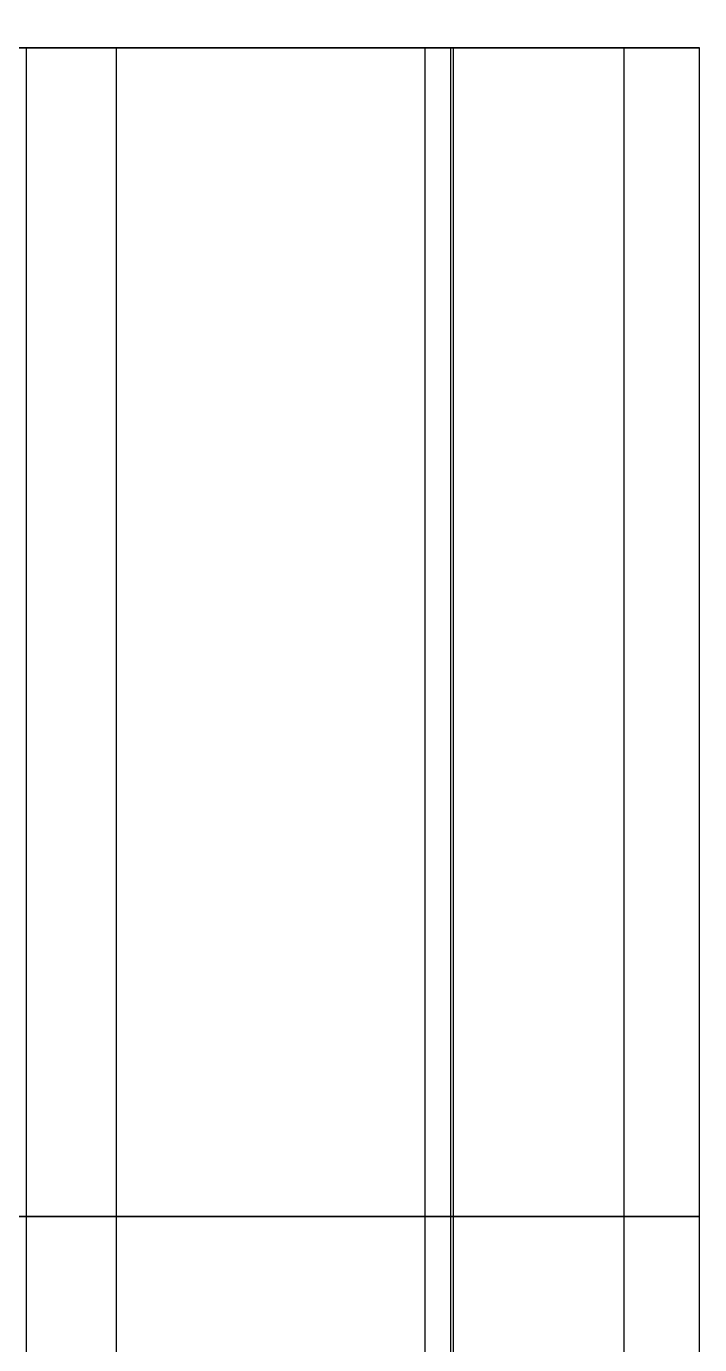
# Model space of a CAD drawing. Extents: x -60 to 60, y 140 to 264.
# Drawn here: x -28.965 to -27.238, y 197.172 to 200.555 of the extents above; entities that cross this region are included whole.
import ezdxf

# ---------------------------------------------------------------- set-up
doc = ezdxf.new("R2010")
doc.units = 0
doc.layers.add('Cut051011', color=7, linetype='CONTINUOUS')

msp = doc.modelspace()

# ---------------------------------------------------------------- linework, layer by layer
at = {"layer": 'Cut051011'}
for p, q in [((-28.9653, 197.5, 551.012), (-28.9653, 200.5, 551.012)), ((-28.9653, 197.5, 551.012), (-28.9653, 200.5, 551.012)), ((-28.9653, 197.5, 648.988), (-28.9653, 200.5, 648.988)), ((-28.9653, 197.5, 648.988), (-28.9653, 200.5, 648.988)), ((-28.7338, 197.5, 551.229), (-28.7338, 200.5, 551.229)), ((-28.7338, 197.5, 551.229), (-28.7338, 200.5, 551.229)), ((-28.7338, 197.5, 648.771), (-28.7338, 200.5, 648.771)), ((-28.7338, 197.5, 648.771), (-28.7338, 200.5, 648.771)), ((-27.9418, 197.5, 550.422), (-27.9418, 200.5, 550.422)), ((-27.9418, 197.5, 550.422), (-27.9418, 200.5, 550.422)), ((-27.9418, 197.5, 649.578), (-27.9418, 200.5, 649.578)), ((-27.9418, 197.5, 649.578), (-27.9418, 200.5, 649.578)), ((-27.8763, 197.5, 550.234), (-27.8763, 200.5, 550.234)), ((-27.8763, 197.5, 550.234), (-27.8763, 200.5, 550.234)), ((-27.8763, 197.5, 649.766), (-27.8763, 200.5, 649.766)), ((-27.8763, 197.5, 649.766), (-27.8763, 200.5, 649.766)), ((-27.8697, 197.5, 550.73), (-27.8697, 200.5, 550.73)), ((-27.8697, 197.5, 550.73), (-27.8697, 200.5, 550.73)), ((-27.8697, 197.5, 649.27), (-27.8697, 200.5, 649.27)), ((-27.8697, 197.5, 649.27), (-27.8697, 200.5, 649.27)), ((-27.4319, 197.5, 549.987), (-27.4319, 200.5, 549.987)), ((-27.4319, 197.5, 549.987), (-27.4319, 200.5, 549.987)), ((-27.4319, 197.5, 650.013), (-27.4319, 200.5, 650.013)), ((-27.4319, 197.5, 650.013), (-27.4319, 200.5, 650.013)), ((-27.238, 197.5, 550.031), (-27.238, 200.5, 550.031)), ((-27.238, 197.5, 550.031), (-27.238, 200.5, 550.031)), ((-27.238, 197.5, 649.969), (-27.238, 200.5, 649.969)), ((-27.238, 197.5, 649.969), (-27.238, 200.5, 649.969)), ((-28.9653, 194.5, 551.012), (-28.9653, 197.5, 551.012)), ((-28.9653, 194.5, 551.012), (-28.9653, 197.5, 551.012)), ((-28.9653, 194.5, 648.988), (-28.9653, 197.5, 648.988)), ((-28.9653, 194.5, 648.988), (-28.9653, 197.5, 648.988)), ((-28.7338, 194.5, 551.229), (-28.7338, 197.5, 551.229)), ((-28.7338, 194.5, 551.229), (-28.7338, 197.5, 551.229)), ((-28.7338, 194.5, 648.771), (-28.7338, 197.5, 648.771)), ((-28.7338, 194.5, 648.771), (-28.7338, 197.5, 648.771)), ((-27.9418, 194.5, 550.422), (-27.9418, 197.5, 550.422)), ((-27.9418, 194.5, 550.422), (-27.9418, 197.5, 550.422)), ((-27.9418, 194.5, 649.578), (-27.9418, 197.5, 649.578)), ((-27.9418, 194.5, 649.578), (-27.9418, 197.5, 649.578)), ((-27.8763, 194.5, 550.234), (-27.8763, 197.5, 550.234)), ((-27.8763, 194.5, 550.234), (-27.8763, 197.5, 550.234)), ((-27.8763, 194.5, 649.766), (-27.8763, 197.5, 649.766)), ((-27.8763, 194.5, 649.766), (-27.8763, 197.5, 649.766)), ((-27.8697, 194.5, 550.73), (-27.8697, 197.5, 550.73)), ((-27.8697, 194.5, 550.73), (-27.8697, 197.5, 550.73)), ((-27.8697, 194.5, 649.27), (-27.8697, 197.5, 649.27)), ((-27.8697, 194.5, 649.27), (-27.8697, 197.5, 649.27)), ((-27.4319, 194.5, 549.987), (-27.4319, 197.5, 549.987)), ((-27.4319, 194.5, 549.987), (-27.4319, 197.5, 549.987)), ((-27.4319, 194.5, 650.013), (-27.4319, 197.5, 650.013)), ((-27.4319, 194.5, 650.013), (-27.4319, 197.5, 650.013)), ((-27.238, 194.5, 550.031), (-27.238, 197.5, 550.031)), ((-27.238, 194.5, 550.031), (-27.238, 197.5, 550.031)), ((-27.238, 194.5, 649.969), (-27.238, 197.5, 649.969)), ((-27.238, 194.5, 649.969), (-27.238, 197.5, 649.969))]:
    msp.add_line(p, q, dxfattribs=at)
for centre in [(0, 203.5), (0, 203.5), (0, 200.5), (0, 200.5)]:
    msp.add_circle(centre, 60, dxfattribs=at)
for points, degree, knots in [([(-28.9653, 200.5, 551.012), (-28.9974, 200.5, 550.97), (-29.0559, 200.5, 550.957), (-29.1152, 200.5, 550.948), (-29.1606, 200.5, 550.975)], 2, [0, 0, 0, 0.724386, 0.724386, 1.44877, 1.44877, 1.44877]), ([(-29.1606, 200.5, 649.025), (-29.1152, 200.5, 649.052), (-29.0559, 200.5, 649.043), (-28.9974, 200.5, 649.03), (-28.9653, 200.5, 648.988)], 2, [0, 0, 0, 0.724386, 0.724386, 1.44877, 1.44877, 1.44877]), ([(-28.9653, 200.5, 551.012), (-28.9974, 200.5, 550.97), (-29.0559, 200.5, 550.957), (-29.1152, 200.5, 550.948), (-29.1606, 200.5, 550.975)], 2, [0, 0, 0, 0.724386, 0.724386, 1.44877, 1.44877, 1.44877]), ([(-29.1606, 200.5, 649.025), (-29.1152, 200.5, 649.052), (-29.0559, 200.5, 649.043), (-28.9974, 200.5, 649.03), (-28.9653, 200.5, 648.988)], 2, [0, 0, 0, 0.724386, 0.724386, 1.44877, 1.44877, 1.44877]), ([(-27.8697, 200.5, 550.73), (-27.8638, 200.5, 550.813), (-27.8763, 200.5, 550.911), (-27.9216, 200.5, 551.006), (-27.9659, 200.5, 551.102), (-28.0451, 200.5, 551.192), (-28.1459, 200.5, 551.25), (-28.2461, 200.5, 551.308), (-28.3642, 200.5, 551.332), (-28.4689, 200.5, 551.322), (-28.5744, 200.5, 551.314), (-28.6653, 200.5, 551.276), (-28.7338, 200.5, 551.229)], 3, [0, 0, 0, 0, 0.558599, 0.558599, 0.558599, 1.1172, 1.1172, 1.1172, 1.6758, 1.6758, 1.6758, 2.2344, 2.2344, 2.2344, 2.2344]), ([(-28.7338, 200.5, 648.771), (-28.6653, 200.5, 648.724), (-28.5744, 200.5, 648.686), (-28.4689, 200.5, 648.678), (-28.3642, 200.5, 648.668), (-28.2461, 200.5, 648.692), (-28.1459, 200.5, 648.75), (-28.0451, 200.5, 648.808), (-27.9659, 200.5, 648.898), (-27.9216, 200.5, 648.994), (-27.8763, 200.5, 649.089), (-27.8638, 200.5, 649.187), (-27.8697, 200.5, 649.27)], 3, [0, 0, 0, 0, 0.558599, 0.558599, 0.558599, 1.1172, 1.1172, 1.1172, 1.6758, 1.6758, 1.6758, 2.2344, 2.2344, 2.2344, 2.2344]), ([(-27.8697, 200.5, 550.73), (-27.8638, 200.5, 550.813), (-27.8763, 200.5, 550.911), (-27.9216, 200.5, 551.006), (-27.9659, 200.5, 551.102), (-28.0451, 200.5, 551.192), (-28.1459, 200.5, 551.25), (-28.2461, 200.5, 551.308), (-28.3642, 200.5, 551.332), (-28.4689, 200.5, 551.322), (-28.5744, 200.5, 551.314), (-28.6653, 200.5, 551.276), (-28.7338, 200.5, 551.229)], 3, [0, 0, 0, 0, 0.558599, 0.558599, 0.558599, 1.1172, 1.1172, 1.1172, 1.6758, 1.6758, 1.6758, 2.2344, 2.2344, 2.2344, 2.2344]), ([(-28.7338, 200.5, 648.771), (-28.6653, 200.5, 648.724), (-28.5744, 200.5, 648.686), (-28.4689, 200.5, 648.678), (-28.3642, 200.5, 648.668), (-28.2461, 200.5, 648.692), (-28.1459, 200.5, 648.75), (-28.0451, 200.5, 648.808), (-27.9659, 200.5, 648.898), (-27.9216, 200.5, 648.994), (-27.8763, 200.5, 649.089), (-27.8638, 200.5, 649.187), (-27.8697, 200.5, 649.27)], 3, [0, 0, 0, 0, 0.558599, 0.558599, 0.558599, 1.1172, 1.1172, 1.1172, 1.6758, 1.6758, 1.6758, 2.2344, 2.2344, 2.2344, 2.2344]), ([(-27.8763, 200.5, 550.234), (-27.923, 200.5, 550.259), (-27.9447, 200.5, 550.315), (-27.9625, 200.5, 550.373), (-27.9418, 200.5, 550.422)], 2, [0, 0, 0, 0.724386, 0.724386, 1.44877, 1.44877, 1.44877]), ([(-27.9418, 200.5, 649.578), (-27.9625, 200.5, 649.627), (-27.9447, 200.5, 649.685), (-27.923, 200.5, 649.741), (-27.8763, 200.5, 649.766)], 2, [0, 0, 0, 0.724386, 0.724386, 1.44877, 1.44877, 1.44877]), ([(-27.8763, 200.5, 550.234), (-27.923, 200.5, 550.259), (-27.9447, 200.5, 550.315), (-27.9625, 200.5, 550.373), (-27.9418, 200.5, 550.422)], 2, [0, 0, 0, 0.724386, 0.724386, 1.44877, 1.44877, 1.44877]), ([(-27.9418, 200.5, 649.578), (-27.9625, 200.5, 649.627), (-27.9447, 200.5, 649.685), (-27.923, 200.5, 649.741), (-27.8763, 200.5, 649.766)], 2, [0, 0, 0, 0.724386, 0.724386, 1.44877, 1.44877, 1.44877]), ([(-27.238, 200.5, 550.031), (-27.2686, 200.5, 549.988), (-27.3267, 200.5, 549.973), (-27.3856, 200.5, 549.961), (-27.4319, 200.5, 549.987)], 2, [0, 0, 0, 0.724386, 0.724386, 1.44877, 1.44877, 1.44877]), ([(-27.4319, 200.5, 650.013), (-27.3856, 200.5, 650.039), (-27.3267, 200.5, 650.027), (-27.2686, 200.5, 650.012), (-27.238, 200.5, 649.969)], 2, [0, 0, 0, 0.724386, 0.724386, 1.44877, 1.44877, 1.44877]), ([(-27.238, 200.5, 550.031), (-27.2686, 200.5, 549.988), (-27.3267, 200.5, 549.973), (-27.3856, 200.5, 549.961), (-27.4319, 200.5, 549.987)], 2, [0, 0, 0, 0.724386, 0.724386, 1.44877, 1.44877, 1.44877]), ([(-27.4319, 200.5, 650.013), (-27.3856, 200.5, 650.039), (-27.3267, 200.5, 650.027), (-27.2686, 200.5, 650.012), (-27.238, 200.5, 649.969)], 2, [0, 0, 0, 0.724386, 0.724386, 1.44877, 1.44877, 1.44877]), ([(-28.9653, 197.5, 551.012), (-28.9974, 197.5, 550.97), (-29.0559, 197.5, 550.957), (-29.1152, 197.5, 550.948), (-29.1606, 197.5, 550.975)], 2, [0, 0, 0, 0.724386, 0.724386, 1.44877, 1.44877, 1.44877]), ([(-29.1606, 197.5, 649.025), (-29.1152, 197.5, 649.052), (-29.0559, 197.5, 649.043), (-28.9974, 197.5, 649.03), (-28.9653, 197.5, 648.988)], 2, [0, 0, 0, 0.724386, 0.724386, 1.44877, 1.44877, 1.44877]), ([(-28.9653, 197.5, 551.012), (-28.9974, 197.5, 550.97), (-29.0559, 197.5, 550.957), (-29.1152, 197.5, 550.948), (-29.1606, 197.5, 550.975)], 2, [0, 0, 0, 0.724386, 0.724386, 1.44877, 1.44877, 1.44877]), ([(-29.1606, 197.5, 649.025), (-29.1152, 197.5, 649.052), (-29.0559, 197.5, 649.043), (-28.9974, 197.5, 649.03), (-28.9653, 197.5, 648.988)], 2, [0, 0, 0, 0.724386, 0.724386, 1.44877, 1.44877, 1.44877]), ([(-28.9653, 197.5, 551.012), (-28.9974, 197.5, 550.97), (-29.0559, 197.5, 550.957), (-29.1152, 197.5, 550.948), (-29.1606, 197.5, 550.975)], 2, [0, 0, 0, 0.724386, 0.724386, 1.44877, 1.44877, 1.44877]), ([(-29.1606, 197.5, 649.025), (-29.1152, 197.5, 649.052), (-29.0559, 197.5, 649.043), (-28.9974, 197.5, 649.03), (-28.9653, 197.5, 648.988)], 2, [0, 0, 0, 0.724386, 0.724386, 1.44877, 1.44877, 1.44877]), ([(-28.9653, 197.5, 551.012), (-28.9974, 197.5, 550.97), (-29.0559, 197.5, 550.957), (-29.1152, 197.5, 550.948), (-29.1606, 197.5, 550.975)], 2, [0, 0, 0, 0.724386, 0.724386, 1.44877, 1.44877, 1.44877]), ([(-29.1606, 197.5, 649.025), (-29.1152, 197.5, 649.052), (-29.0559, 197.5, 649.043), (-28.9974, 197.5, 649.03), (-28.9653, 197.5, 648.988)], 2, [0, 0, 0, 0.724386, 0.724386, 1.44877, 1.44877, 1.44877]), ([(-27.8697, 197.5, 550.73), (-27.8638, 197.5, 550.813), (-27.8763, 197.5, 550.911), (-27.9216, 197.5, 551.006), (-27.9659, 197.5, 551.102), (-28.0451, 197.5, 551.192), (-28.1459, 197.5, 551.25), (-28.2461, 197.5, 551.308), (-28.3642, 197.5, 551.332), (-28.4689, 197.5, 551.322), (-28.5744, 197.5, 551.314), (-28.6653, 197.5, 551.276), (-28.7338, 197.5, 551.229)], 3, [0, 0, 0, 0, 0.558599, 0.558599, 0.558599, 1.1172, 1.1172, 1.1172, 1.6758, 1.6758, 1.6758, 2.2344, 2.2344, 2.2344, 2.2344]), ([(-28.7338, 197.5, 648.771), (-28.6653, 197.5, 648.724), (-28.5744, 197.5, 648.686), (-28.4689, 197.5, 648.678), (-28.3642, 197.5, 648.668), (-28.2461, 197.5, 648.692), (-28.1459, 197.5, 648.75), (-28.0451, 197.5, 648.808), (-27.9659, 197.5, 648.898), (-27.9216, 197.5, 648.994), (-27.8763, 197.5, 649.089), (-27.8638, 197.5, 649.187), (-27.8697, 197.5, 649.27)], 3, [0, 0, 0, 0, 0.558599, 0.558599, 0.558599, 1.1172, 1.1172, 1.1172, 1.6758, 1.6758, 1.6758, 2.2344, 2.2344, 2.2344, 2.2344]), ([(-27.8697, 197.5, 550.73), (-27.8638, 197.5, 550.813), (-27.8763, 197.5, 550.911), (-27.9216, 197.5, 551.006), (-27.9659, 197.5, 551.102), (-28.0451, 197.5, 551.192), (-28.1459, 197.5, 551.25), (-28.2461, 197.5, 551.308), (-28.3642, 197.5, 551.332), (-28.4689, 197.5, 551.322), (-28.5744, 197.5, 551.314), (-28.6653, 197.5, 551.276), (-28.7338, 197.5, 551.229)], 3, [0, 0, 0, 0, 0.558599, 0.558599, 0.558599, 1.1172, 1.1172, 1.1172, 1.6758, 1.6758, 1.6758, 2.2344, 2.2344, 2.2344, 2.2344]), ([(-28.7338, 197.5, 648.771), (-28.6653, 197.5, 648.724), (-28.5744, 197.5, 648.686), (-28.4689, 197.5, 648.678), (-28.3642, 197.5, 648.668), (-28.2461, 197.5, 648.692), (-28.1459, 197.5, 648.75), (-28.0451, 197.5, 648.808), (-27.9659, 197.5, 648.898), (-27.9216, 197.5, 648.994), (-27.8763, 197.5, 649.089), (-27.8638, 197.5, 649.187), (-27.8697, 197.5, 649.27)], 3, [0, 0, 0, 0, 0.558599, 0.558599, 0.558599, 1.1172, 1.1172, 1.1172, 1.6758, 1.6758, 1.6758, 2.2344, 2.2344, 2.2344, 2.2344]), ([(-27.8697, 197.5, 550.73), (-27.8638, 197.5, 550.813), (-27.8763, 197.5, 550.911), (-27.9216, 197.5, 551.006), (-27.9659, 197.5, 551.102), (-28.0451, 197.5, 551.192), (-28.1459, 197.5, 551.25), (-28.2461, 197.5, 551.308), (-28.3642, 197.5, 551.332), (-28.4689, 197.5, 551.322), (-28.5744, 197.5, 551.314), (-28.6653, 197.5, 551.276), (-28.7338, 197.5, 551.229)], 3, [0, 0, 0, 0, 0.558599, 0.558599, 0.558599, 1.1172, 1.1172, 1.1172, 1.6758, 1.6758, 1.6758, 2.2344, 2.2344, 2.2344, 2.2344]), ([(-28.7338, 197.5, 648.771), (-28.6653, 197.5, 648.724), (-28.5744, 197.5, 648.686), (-28.4689, 197.5, 648.678), (-28.3642, 197.5, 648.668), (-28.2461, 197.5, 648.692), (-28.1459, 197.5, 648.75), (-28.0451, 197.5, 648.808), (-27.9659, 197.5, 648.898), (-27.9216, 197.5, 648.994), (-27.8763, 197.5, 649.089), (-27.8638, 197.5, 649.187), (-27.8697, 197.5, 649.27)], 3, [0, 0, 0, 0, 0.558599, 0.558599, 0.558599, 1.1172, 1.1172, 1.1172, 1.6758, 1.6758, 1.6758, 2.2344, 2.2344, 2.2344, 2.2344]), ([(-27.8697, 197.5, 550.73), (-27.8638, 197.5, 550.813), (-27.8763, 197.5, 550.911), (-27.9216, 197.5, 551.006), (-27.9659, 197.5, 551.102), (-28.0451, 197.5, 551.192), (-28.1459, 197.5, 551.25), (-28.2461, 197.5, 551.308), (-28.3642, 197.5, 551.332), (-28.4689, 197.5, 551.322), (-28.5744, 197.5, 551.314), (-28.6653, 197.5, 551.276), (-28.7338, 197.5, 551.229)], 3, [0, 0, 0, 0, 0.558599, 0.558599, 0.558599, 1.1172, 1.1172, 1.1172, 1.6758, 1.6758, 1.6758, 2.2344, 2.2344, 2.2344, 2.2344]), ([(-28.7338, 197.5, 648.771), (-28.6653, 197.5, 648.724), (-28.5744, 197.5, 648.686), (-28.4689, 197.5, 648.678), (-28.3642, 197.5, 648.668), (-28.2461, 197.5, 648.692), (-28.1459, 197.5, 648.75), (-28.0451, 197.5, 648.808), (-27.9659, 197.5, 648.898), (-27.9216, 197.5, 648.994), (-27.8763, 197.5, 649.089), (-27.8638, 197.5, 649.187), (-27.8697, 197.5, 649.27)], 3, [0, 0, 0, 0, 0.558599, 0.558599, 0.558599, 1.1172, 1.1172, 1.1172, 1.6758, 1.6758, 1.6758, 2.2344, 2.2344, 2.2344, 2.2344]), ([(-27.8763, 197.5, 550.234), (-27.923, 197.5, 550.259), (-27.9447, 197.5, 550.315), (-27.9625, 197.5, 550.373), (-27.9418, 197.5, 550.422)], 2, [0, 0, 0, 0.724386, 0.724386, 1.44877, 1.44877, 1.44877]), ([(-27.9418, 197.5, 649.578), (-27.9625, 197.5, 649.627), (-27.9447, 197.5, 649.685), (-27.923, 197.5, 649.741), (-27.8763, 197.5, 649.766)], 2, [0, 0, 0, 0.724386, 0.724386, 1.44877, 1.44877, 1.44877]), ([(-27.8763, 197.5, 550.234), (-27.923, 197.5, 550.259), (-27.9447, 197.5, 550.315), (-27.9625, 197.5, 550.373), (-27.9418, 197.5, 550.422)], 2, [0, 0, 0, 0.724386, 0.724386, 1.44877, 1.44877, 1.44877]), ([(-27.9418, 197.5, 649.578), (-27.9625, 197.5, 649.627), (-27.9447, 197.5, 649.685), (-27.923, 197.5, 649.741), (-27.8763, 197.5, 649.766)], 2, [0, 0, 0, 0.724386, 0.724386, 1.44877, 1.44877, 1.44877]), ([(-27.8763, 197.5, 550.234), (-27.923, 197.5, 550.259), (-27.9447, 197.5, 550.315), (-27.9625, 197.5, 550.373), (-27.9418, 197.5, 550.422)], 2, [0, 0, 0, 0.724386, 0.724386, 1.44877, 1.44877, 1.44877]), ([(-27.9418, 197.5, 649.578), (-27.9625, 197.5, 649.627), (-27.9447, 197.5, 649.685), (-27.923, 197.5, 649.741), (-27.8763, 197.5, 649.766)], 2, [0, 0, 0, 0.724386, 0.724386, 1.44877, 1.44877, 1.44877]), ([(-27.8763, 197.5, 550.234), (-27.923, 197.5, 550.259), (-27.9447, 197.5, 550.315), (-27.9625, 197.5, 550.373), (-27.9418, 197.5, 550.422)], 2, [0, 0, 0, 0.724386, 0.724386, 1.44877, 1.44877, 1.44877]), ([(-27.9418, 197.5, 649.578), (-27.9625, 197.5, 649.627), (-27.9447, 197.5, 649.685), (-27.923, 197.5, 649.741), (-27.8763, 197.5, 649.766)], 2, [0, 0, 0, 0.724386, 0.724386, 1.44877, 1.44877, 1.44877]), ([(-27.238, 197.5, 550.031), (-27.2686, 197.5, 549.988), (-27.3267, 197.5, 549.973), (-27.3856, 197.5, 549.961), (-27.4319, 197.5, 549.987)], 2, [0, 0, 0, 0.724386, 0.724386, 1.44877, 1.44877, 1.44877]), ([(-27.4319, 197.5, 650.013), (-27.3856, 197.5, 650.039), (-27.3267, 197.5, 650.027), (-27.2686, 197.5, 650.012), (-27.238, 197.5, 649.969)], 2, [0, 0, 0, 0.724386, 0.724386, 1.44877, 1.44877, 1.44877]), ([(-27.238, 197.5, 550.031), (-27.2686, 197.5, 549.988), (-27.3267, 197.5, 549.973), (-27.3856, 197.5, 549.961), (-27.4319, 197.5, 549.987)], 2, [0, 0, 0, 0.724386, 0.724386, 1.44877, 1.44877, 1.44877]), ([(-27.4319, 197.5, 650.013), (-27.3856, 197.5, 650.039), (-27.3267, 197.5, 650.027), (-27.2686, 197.5, 650.012), (-27.238, 197.5, 649.969)], 2, [0, 0, 0, 0.724386, 0.724386, 1.44877, 1.44877, 1.44877]), ([(-27.238, 197.5, 550.031), (-27.2686, 197.5, 549.988), (-27.3267, 197.5, 549.973), (-27.3856, 197.5, 549.961), (-27.4319, 197.5, 549.987)], 2, [0, 0, 0, 0.724386, 0.724386, 1.44877, 1.44877, 1.44877]), ([(-27.4319, 197.5, 650.013), (-27.3856, 197.5, 650.039), (-27.3267, 197.5, 650.027), (-27.2686, 197.5, 650.012), (-27.238, 197.5, 649.969)], 2, [0, 0, 0, 0.724386, 0.724386, 1.44877, 1.44877, 1.44877]), ([(-27.238, 197.5, 550.031), (-27.2686, 197.5, 549.988), (-27.3267, 197.5, 549.973), (-27.3856, 197.5, 549.961), (-27.4319, 197.5, 549.987)], 2, [0, 0, 0, 0.724386, 0.724386, 1.44877, 1.44877, 1.44877]), ([(-27.4319, 197.5, 650.013), (-27.3856, 197.5, 650.039), (-27.3267, 197.5, 650.027), (-27.2686, 197.5, 650.012), (-27.238, 197.5, 649.969)], 2, [0, 0, 0, 0.724386, 0.724386, 1.44877, 1.44877, 1.44877])]:
    msp.add_open_spline(points, degree=degree, knots=knots, dxfattribs=at)
for points, degree in [([(-28.7338, 200.5, 551.229), (-28.8669, 200.5, 551.139), (-28.9653, 200.5, 551.012)], 2), ([(-28.9653, 200.5, 648.988), (-28.8669, 200.5, 648.861), (-28.7338, 200.5, 648.771)], 2), ([(-28.7338, 200.5, 551.229), (-28.8669, 200.5, 551.139), (-28.9653, 200.5, 551.012)], 2), ([(-28.9653, 200.5, 648.988), (-28.8669, 200.5, 648.861), (-28.7338, 200.5, 648.771)], 2), ([(-27.9418, 200.5, 550.422), (-27.8812, 200.5, 550.57), (-27.8697, 200.5, 550.73)], 2), ([(-27.8697, 200.5, 649.27), (-27.8812, 200.5, 649.43), (-27.9418, 200.5, 649.578)], 2), ([(-27.9418, 200.5, 550.422), (-27.8812, 200.5, 550.57), (-27.8697, 200.5, 550.73)], 2), ([(-27.8697, 200.5, 649.27), (-27.8812, 200.5, 649.43), (-27.9418, 200.5, 649.578)], 2), ([(-27.4319, 200.5, 549.987), (-27.8763, 200.5, 550.234)], 1), ([(-27.8763, 200.5, 649.766), (-27.4319, 200.5, 650.013)], 1), ([(-27.4319, 200.5, 549.987), (-27.8763, 200.5, 550.234)], 1), ([(-27.8763, 200.5, 649.766), (-27.4319, 200.5, 650.013)], 1), ([(-28.7338, 197.5, 551.229), (-28.8669, 197.5, 551.139), (-28.9653, 197.5, 551.012)], 2), ([(-28.9653, 197.5, 648.988), (-28.8669, 197.5, 648.861), (-28.7338, 197.5, 648.771)], 2), ([(-28.7338, 197.5, 551.229), (-28.8669, 197.5, 551.139), (-28.9653, 197.5, 551.012)], 2), ([(-28.9653, 197.5, 648.988), (-28.8669, 197.5, 648.861), (-28.7338, 197.5, 648.771)], 2), ([(-28.7338, 197.5, 551.229), (-28.8669, 197.5, 551.139), (-28.9653, 197.5, 551.012)], 2), ([(-28.9653, 197.5, 648.988), (-28.8669, 197.5, 648.861), (-28.7338, 197.5, 648.771)], 2), ([(-28.7338, 197.5, 551.229), (-28.8669, 197.5, 551.139), (-28.9653, 197.5, 551.012)], 2), ([(-28.9653, 197.5, 648.988), (-28.8669, 197.5, 648.861), (-28.7338, 197.5, 648.771)], 2), ([(-27.9418, 197.5, 550.422), (-27.8812, 197.5, 550.57), (-27.8697, 197.5, 550.73)], 2), ([(-27.8697, 197.5, 649.27), (-27.8812, 197.5, 649.43), (-27.9418, 197.5, 649.578)], 2), ([(-27.9418, 197.5, 550.422), (-27.8812, 197.5, 550.57), (-27.8697, 197.5, 550.73)], 2), ([(-27.8697, 197.5, 649.27), (-27.8812, 197.5, 649.43), (-27.9418, 197.5, 649.578)], 2), ([(-27.9418, 197.5, 550.422), (-27.8812, 197.5, 550.57), (-27.8697, 197.5, 550.73)], 2), ([(-27.8697, 197.5, 649.27), (-27.8812, 197.5, 649.43), (-27.9418, 197.5, 649.578)], 2), ([(-27.9418, 197.5, 550.422), (-27.8812, 197.5, 550.57), (-27.8697, 197.5, 550.73)], 2), ([(-27.8697, 197.5, 649.27), (-27.8812, 197.5, 649.43), (-27.9418, 197.5, 649.578)], 2), ([(-27.4319, 197.5, 549.987), (-27.8763, 197.5, 550.234)], 1), ([(-27.8763, 197.5, 649.766), (-27.4319, 197.5, 650.013)], 1), ([(-27.4319, 197.5, 549.987), (-27.8763, 197.5, 550.234)], 1), ([(-27.8763, 197.5, 649.766), (-27.4319, 197.5, 650.013)], 1), ([(-27.4319, 197.5, 549.987), (-27.8763, 197.5, 550.234)], 1), ([(-27.8763, 197.5, 649.766), (-27.4319, 197.5, 650.013)], 1), ([(-27.4319, 197.5, 549.987), (-27.8763, 197.5, 550.234)], 1), ([(-27.8763, 197.5, 649.766), (-27.4319, 197.5, 650.013)], 1)]:
    msp.add_open_spline(points, degree=degree, dxfattribs=at)

doc.saveas('drawing.dxf')
